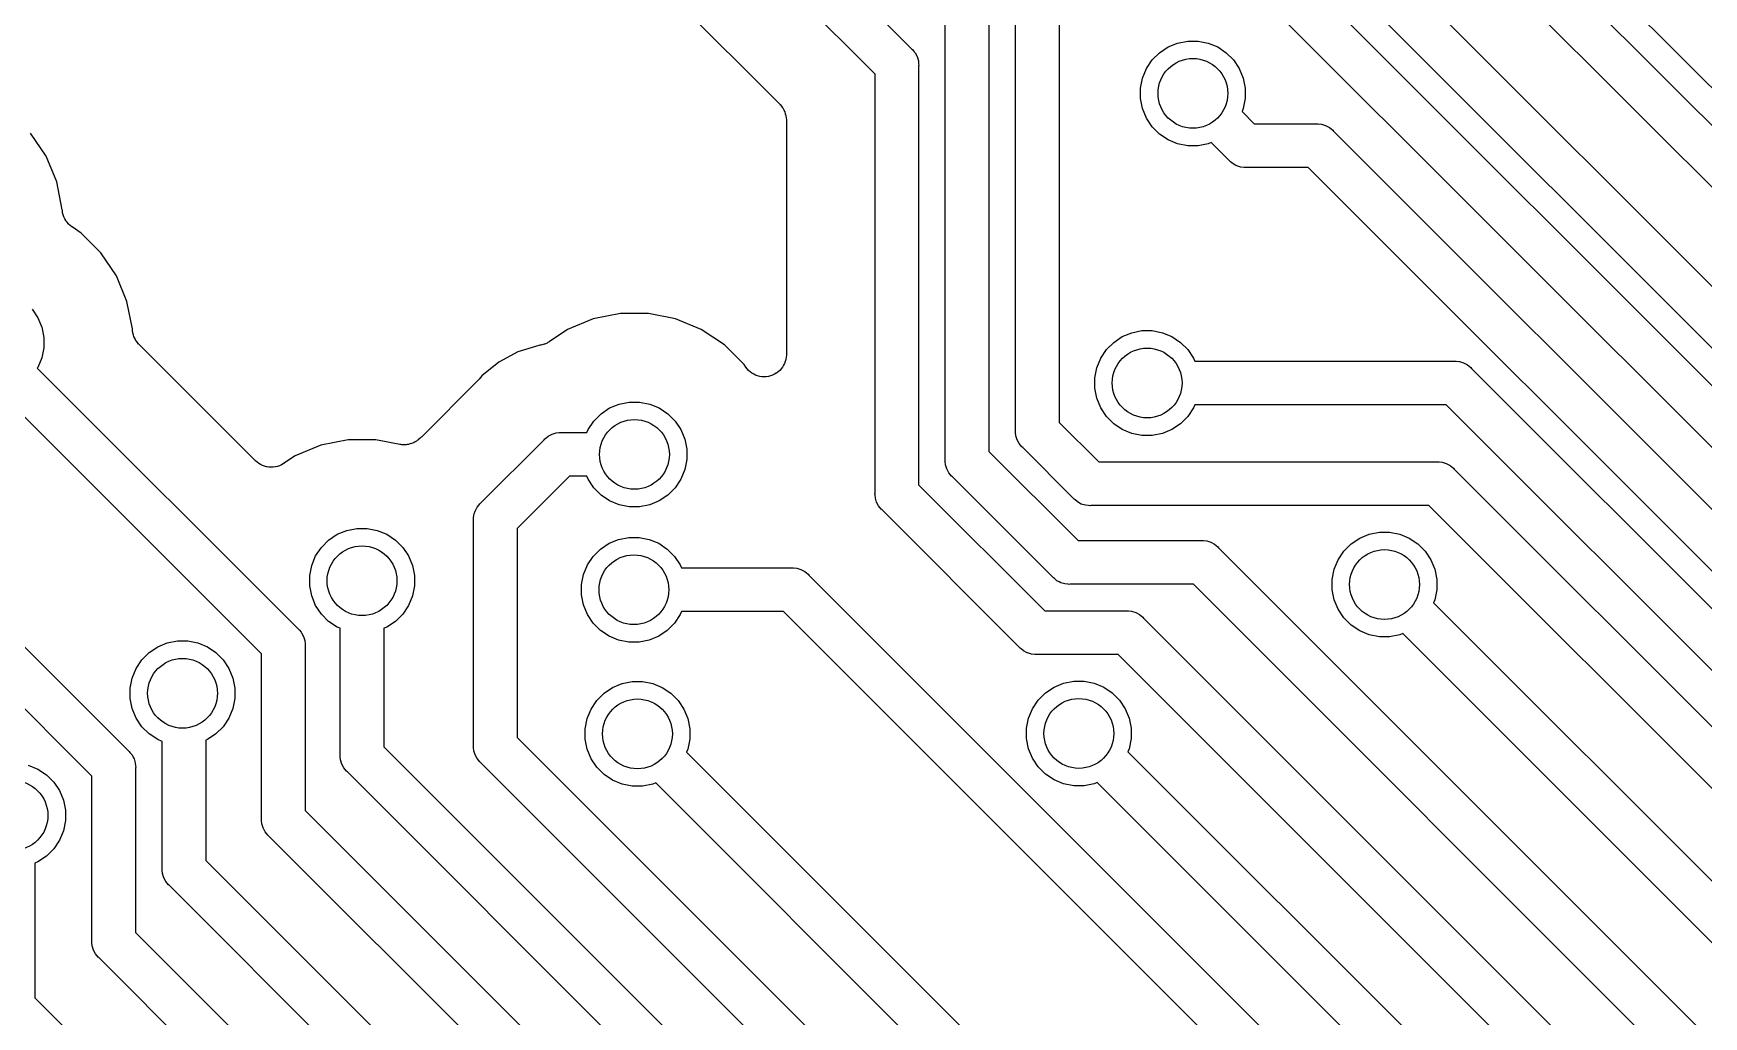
# Model space of a CAD drawing. Extents: x 3.61 to 7.55, y -5.8 to -3.38.
# Drawn here: x 6.0415 to 6.4182, y -4.6084 to -4.3866 of the extents above; entities that cross this region are included whole.
import ezdxf

# ---------------------------------------------------------------- set-up
doc = ezdxf.new("R2010")
doc.units = 0
doc.header["$MEASUREMENT"] = 0
doc.layers.add('BLACK', color=7, linetype='CONTINUOUS')

msp = doc.modelspace()

# ---------------------------------------------------------------- linework, layer by layer
at = {"layer": 'BLACK', "linetype": 'CONTINUOUS'}
for p, q in [((6.26299, -4.47613), (6.26299, -4.3032)), ((6.27283, -4.305), (6.27283, -4.47433)), ((6.31547, -4.33906), (6.58978, -4.61337)), ((6.58601, -4.62353), (6.30978, -4.34729)), ((6.20005, -4.35058), (6.23953, -4.39005)), ((6.2313, -4.39574), (6.19309, -4.35753)), ((6.32122, -4.36722), (6.59343, -4.63943)), ((6.37941, -4.36673), (6.52351, -4.51083)), ((6.25698, -4.37614), (6.25698, -4.48089)), ((6.58774, -4.64766), (6.31558, -4.37551)), ((6.51783, -4.51906), (6.37245, -4.37369)), ((6.18654, -4.37927), (6.20983, -4.40256)), ((6.24714, -4.48269), (6.24714, -4.37794)), ((6.52439, -4.50321), (6.39916, -4.37798)), ((6.23953, -4.39005), (6.23972, -4.3902)), ((6.23972, -4.3902), (6.23987, -4.39039)), ((6.23987, -4.39039), (6.23987, -4.39039)), ((6.23987, -4.39039), (6.24015, -4.39074)), ((6.24015, -4.39074), (6.24033, -4.39095)), ((6.24033, -4.39095), (6.24079, -4.39181)), ((6.24079, -4.39181), (6.24107, -4.39274)), ((6.29381, -4.39256), (6.29546, -4.39092)), ((6.29546, -4.39092), (6.29739, -4.38963)), ((6.29739, -4.38963), (6.29954, -4.38874)), ((6.29954, -4.38874), (6.30182, -4.38828)), ((6.30182, -4.38828), (6.30415, -4.38828)), ((6.30415, -4.38828), (6.30643, -4.38874)), ((6.30643, -4.38874), (6.30858, -4.38963)), ((6.30858, -4.38963), (6.31052, -4.39092)), ((6.31052, -4.39092), (6.31216, -4.39256)), ((6.24107, -4.39274), (6.24114, -4.39346)), ((6.24114, -4.39346), (6.24114, -4.39346)), ((6.24114, -4.39346), (6.24117, -4.3937)), ((6.24117, -4.3937), (6.24114, -4.39394)), ((6.24114, -4.39394), (6.24114, -4.48839)), ((6.29163, -4.39665), (6.29252, -4.3945)), ((6.29252, -4.3945), (6.29381, -4.39256)), ((6.31216, -4.39256), (6.31345, -4.3945)), ((6.31345, -4.3945), (6.31434, -4.39665)), ((6.2313, -4.49019), (6.2313, -4.39574)), ((6.29118, -4.39893), (6.29163, -4.39665)), ((6.29118, -4.40126), (6.29118, -4.39893)), ((6.31434, -4.39665), (6.3148, -4.39893)), ((6.3148, -4.39893), (6.3148, -4.40126)), ((6.20983, -4.40256), (6.20985, -4.40257)), ((6.20985, -4.40257), (6.20985, -4.40257)), ((6.20985, -4.40257), (6.20985, -4.40257)), ((6.20985, -4.40257), (6.20988, -4.40261)), ((6.20988, -4.40261), (6.21017, -4.40297)), ((6.21017, -4.40297), (6.21046, -4.40333)), ((6.29163, -4.40354), (6.29118, -4.40126)), ((6.3148, -4.40126), (6.31434, -4.40354)), ((6.21046, -4.40333), (6.21048, -4.40335)), ((6.21048, -4.40335), (6.21049, -4.40337)), ((6.21049, -4.40337), (6.21071, -4.40378)), ((6.21071, -4.40378), (6.21092, -4.40419)), ((6.21092, -4.40419), (6.21093, -4.40421)), ((6.21093, -4.40421), (6.21094, -4.40424)), ((6.21094, -4.40424), (6.21107, -4.40468)), ((6.21107, -4.40468), (6.2112, -4.40512)), ((6.2112, -4.40512), (6.21121, -4.40515)), ((6.21121, -4.40515), (6.21121, -4.40517)), ((6.21121, -4.40517), (6.21125, -4.40563)), ((6.21125, -4.40563), (6.2113, -4.40609)), ((6.2113, -4.40609), (6.2113, -4.45906)), ((6.29252, -4.40569), (6.29163, -4.40354)), ((6.29381, -4.40762), (6.29252, -4.40569)), ((6.31434, -4.40354), (6.31407, -4.40421)), ((6.31407, -4.40421), (6.31684, -4.40698)), ((6.31684, -4.40698), (6.33077, -4.40698)), ((6.33077, -4.40698), (6.33101, -4.40696)), ((6.33101, -4.40696), (6.33125, -4.40698)), ((6.33125, -4.40698), (6.33125, -4.40698)), ((6.33125, -4.40698), (6.33198, -4.40705)), ((6.04435, -4.41427), (6.04087, -4.40906)), ((6.29546, -4.40927), (6.29381, -4.40762)), ((6.29739, -4.41056), (6.29546, -4.40927)), ((6.29954, -4.41145), (6.29739, -4.41056)), ((6.33198, -4.40705), (6.3329, -4.40734)), ((6.3329, -4.40734), (6.33376, -4.40779)), ((6.33376, -4.40779), (6.33451, -4.40841)), ((6.33451, -4.40841), (6.33466, -4.4086)), ((6.33466, -4.4086), (6.58134, -4.65528)), ((6.04675, -4.42006), (6.04435, -4.41427)), ((6.30182, -4.4119), (6.29954, -4.41145)), ((6.30415, -4.4119), (6.30182, -4.4119)), ((6.30643, -4.41145), (6.30415, -4.4119)), ((6.30711, -4.41117), (6.30643, -4.41145)), ((6.31115, -4.41521), (6.30711, -4.41117)), ((6.3113, -4.4154), (6.31115, -4.41521)), ((6.31149, -4.41555), (6.3113, -4.4154)), ((6.31205, -4.41602), (6.31149, -4.41555)), ((6.3127, -4.41636), (6.31205, -4.41602)), ((6.31291, -4.41647), (6.3127, -4.41636)), ((6.31383, -4.41675), (6.31291, -4.41647)), ((6.31456, -4.41683), (6.31383, -4.41675)), ((6.3148, -4.41685), (6.31456, -4.41683)), ((6.31456, -4.41683), (6.31456, -4.41683)), ((6.31504, -4.41683), (6.3148, -4.41685)), ((6.32897, -4.41683), (6.31504, -4.41683)), ((6.57565, -4.66351), (6.32897, -4.41683)), ((6.048, -4.42636), (6.04675, -4.42006)), ((6.04802, -4.42652), (6.048, -4.42636)), ((6.04806, -4.42698), (6.04802, -4.42652)), ((6.04807, -4.427), (6.04806, -4.42698)), ((6.04807, -4.42703), (6.04807, -4.427)), ((6.0482, -4.42747), (6.04807, -4.42703)), ((6.04833, -4.42792), (6.0482, -4.42747)), ((6.04834, -4.42794), (6.04833, -4.42792)), ((6.04835, -4.42796), (6.04834, -4.42794)), ((6.04857, -4.42837), (6.04835, -4.42796)), ((6.04878, -4.42878), (6.04857, -4.42837)), ((6.0488, -4.4288), (6.04878, -4.42878)), ((6.04881, -4.42882), (6.0488, -4.4288)), ((6.0491, -4.42918), (6.04881, -4.42882)), ((6.04939, -4.42954), (6.0491, -4.42918)), ((6.04941, -4.42956), (6.04939, -4.42954)), ((6.04943, -4.42958), (6.04941, -4.42956)), ((6.04978, -4.42987), (6.04943, -4.42958)), ((6.05014, -4.43017), (6.04978, -4.42987)), ((6.05018, -4.4302), (6.05014, -4.43017)), ((6.0502, -4.43021), (6.05018, -4.4302)), ((6.05018, -4.4302), (6.05018, -4.4302)), ((6.05018, -4.4302), (6.05018, -4.4302)), ((6.05228, -4.43161), (6.0502, -4.43021)), ((6.05671, -4.43604), (6.05228, -4.43161)), ((6.0602, -4.44125), (6.05671, -4.43604)), ((6.06259, -4.44704), (6.0602, -4.44125)), ((6.06382, -4.4532), (6.06259, -4.44704)), ((6.04118, -4.44879), (6.04247, -4.45072)), ((6.04247, -4.45072), (6.04336, -4.45287)), ((6.16777, -4.45095), (6.16198, -4.45335)), ((6.17392, -4.44973), (6.16777, -4.45095)), ((6.18018, -4.44973), (6.17392, -4.44973)), ((6.18633, -4.45095), (6.18018, -4.44973)), ((6.19212, -4.45335), (6.18633, -4.45095)), ((6.04336, -4.45287), (6.04382, -4.45515)), ((6.04382, -4.45515), (6.04382, -4.45748)), ((6.06386, -4.45362), (6.06382, -4.4532)), ((6.0639, -4.45409), (6.06386, -4.45362)), ((6.06391, -4.45411), (6.0639, -4.45409)), ((6.06391, -4.45414), (6.06391, -4.45411)), ((6.06405, -4.45458), (6.06391, -4.45414)), ((6.06417, -4.45502), (6.06405, -4.45458)), ((6.06419, -4.45505), (6.06417, -4.45502)), ((6.06419, -4.45507), (6.06419, -4.45505)), ((6.06441, -4.45548), (6.06419, -4.45507)), ((6.06462, -4.45589), (6.06441, -4.45548)), ((6.06464, -4.45591), (6.06462, -4.45589)), ((6.06465, -4.45593), (6.06464, -4.45591)), ((6.06494, -4.45629), (6.06465, -4.45593)), ((6.16198, -4.45335), (6.15778, -4.45616)), ((6.19733, -4.45683), (6.19212, -4.45335)), ((6.28514, -4.45626), (6.28707, -4.45497)), ((6.28707, -4.45497), (6.28922, -4.45408)), ((6.28922, -4.45408), (6.2915, -4.45362)), ((6.2915, -4.45362), (6.29383, -4.45362)), ((6.29383, -4.45362), (6.29611, -4.45408)), ((6.29611, -4.45408), (6.29826, -4.45497)), ((6.29826, -4.45497), (6.30019, -4.45626)), ((6.04382, -4.45748), (6.04336, -4.45976)), ((6.06523, -4.45665), (6.06494, -4.45629)), ((6.06527, -4.45669), (6.06523, -4.45665)), ((6.06528, -4.4567), (6.06527, -4.45669)), ((6.06527, -4.45669), (6.06527, -4.45669)), ((6.06527, -4.45669), (6.06527, -4.45669)), ((6.09158, -4.483), (6.06528, -4.4567)), ((6.15076, -4.4584), (6.14643, -4.46072)), ((6.15546, -4.45698), (6.15076, -4.4584)), ((6.15549, -4.45697), (6.15546, -4.45698)), ((6.1557, -4.45693), (6.15549, -4.45697)), ((6.15591, -4.45691), (6.1557, -4.45693)), ((6.15618, -4.45684), (6.15591, -4.45691)), ((6.15645, -4.45678), (6.15618, -4.45684)), ((6.15665, -4.4567), (6.15645, -4.45678)), ((6.15685, -4.45664), (6.15665, -4.4567)), ((6.1571, -4.45652), (6.15685, -4.45664)), ((6.15735, -4.45641), (6.1571, -4.45652)), ((6.15753, -4.45629), (6.15735, -4.45641)), ((6.15772, -4.45619), (6.15753, -4.45629)), ((6.15778, -4.45616), (6.15772, -4.45619)), ((6.20176, -4.46126), (6.19733, -4.45683)), ((6.21124, -4.45961), (6.21119, -4.46008)), ((6.2113, -4.45913), (6.21124, -4.45961)), ((6.2113, -4.45906), (6.2113, -4.45911)), ((6.2113, -4.45911), (6.2113, -4.45911)), ((6.2113, -4.45911), (6.2113, -4.45911)), ((6.2113, -4.45911), (6.2113, -4.45913)), ((6.2822, -4.45984), (6.28349, -4.45791)), ((6.28349, -4.45791), (6.28514, -4.45626)), ((6.30019, -4.45626), (6.30184, -4.45791)), ((6.30184, -4.45791), (6.30313, -4.45984)), ((6.04247, -4.46191), (6.04237, -4.46207)), ((6.04237, -4.46207), (6.10117, -4.52088)), ((6.04336, -4.45976), (6.04247, -4.46191)), ((6.14643, -4.46072), (6.14264, -4.46383)), ((6.20214, -4.46183), (6.20176, -4.46126)), ((6.20245, -4.46221), (6.20214, -4.46183)), ((6.20275, -4.46258), (6.20245, -4.46221)), ((6.20276, -4.46258), (6.20275, -4.46258)), ((6.20276, -4.46259), (6.20276, -4.46258)), ((6.20313, -4.46289), (6.20276, -4.46259)), ((6.2035, -4.4632), (6.20313, -4.46289)), ((6.20351, -4.4632), (6.2035, -4.4632)), ((6.20351, -4.46321), (6.20351, -4.4632)), ((6.20394, -4.46344), (6.20351, -4.46321)), ((6.20436, -4.46367), (6.20394, -4.46344)), ((6.20861, -4.46346), (6.20818, -4.46369)), ((6.20904, -4.46324), (6.20861, -4.46346)), ((6.20905, -4.46323), (6.20904, -4.46324)), ((6.20904, -4.46324), (6.20904, -4.46324)), ((6.20942, -4.46293), (6.20905, -4.46323)), ((6.2098, -4.46263), (6.20942, -4.46293)), ((6.20981, -4.46262), (6.2098, -4.46262)), ((6.2098, -4.46262), (6.2098, -4.46263)), ((6.21011, -4.46225), (6.20981, -4.46262)), ((6.21042, -4.46188), (6.21011, -4.46225)), ((6.21043, -4.46187), (6.21042, -4.46188)), ((6.21066, -4.46144), (6.21043, -4.46187)), ((6.21043, -4.46187), (6.21043, -4.46187)), ((6.21089, -4.46103), (6.21066, -4.46144)), ((6.2109, -4.46102), (6.21089, -4.46103)), ((6.21104, -4.46056), (6.2109, -4.46101)), ((6.2109, -4.46101), (6.2109, -4.46102)), ((6.21119, -4.4601), (6.21104, -4.46056)), ((6.21119, -4.46008), (6.21119, -4.46009)), ((6.21119, -4.46009), (6.21119, -4.4601)), ((6.28085, -4.46427), (6.28131, -4.46199)), ((6.28131, -4.46199), (6.2822, -4.45984)), ((6.30313, -4.45984), (6.30341, -4.46051)), ((6.30341, -4.46051), (6.3619, -4.46051)), ((6.3619, -4.46051), (6.36214, -4.46049)), ((6.36214, -4.46049), (6.36238, -4.46051)), ((6.36238, -4.46051), (6.36238, -4.46051)), ((6.36238, -4.46051), (6.3631, -4.46058)), ((6.3631, -4.46058), (6.36403, -4.46087)), ((6.36403, -4.46087), (6.36488, -4.46132)), ((6.36488, -4.46132), (6.36563, -4.46194)), ((6.36563, -4.46194), (6.36579, -4.46213)), ((6.36579, -4.46213), (6.57752, -4.67386)), ((6.14168, -4.46495), (6.12909, -4.47755)), ((6.14182, -4.46479), (6.14168, -4.46495)), ((6.14197, -4.46464), (6.14182, -4.46479)), ((6.14201, -4.46459), (6.14197, -4.46464)), ((6.14264, -4.46383), (6.14201, -4.46459)), ((6.20437, -4.46367), (6.20436, -4.46367)), ((6.20483, -4.46381), (6.20437, -4.46367)), ((6.20437, -4.46367), (6.20437, -4.46367)), ((6.20529, -4.46395), (6.20483, -4.46381)), ((6.2053, -4.46395), (6.20529, -4.46395)), ((6.20531, -4.46396), (6.2053, -4.46395)), ((6.20578, -4.46401), (6.20531, -4.46396)), ((6.20626, -4.46406), (6.20578, -4.46401)), ((6.20627, -4.46406), (6.20626, -4.46406)), ((6.20628, -4.46406), (6.20627, -4.46406)), ((6.20676, -4.46401), (6.20628, -4.46406)), ((6.20724, -4.46397), (6.20676, -4.46401)), ((6.20725, -4.46396), (6.20724, -4.46397)), ((6.20724, -4.46397), (6.20724, -4.46397)), ((6.20772, -4.46383), (6.20725, -4.46396)), ((6.20817, -4.46369), (6.20772, -4.46383)), ((6.20818, -4.46369), (6.20817, -4.46369)), ((6.20818, -4.46369), (6.20818, -4.46369)), ((6.28085, -4.4666), (6.28085, -4.46427)), ((6.28131, -4.46888), (6.28085, -4.4666)), ((6.09294, -4.52656), (6.03428, -4.46791)), ((6.17145, -4.47107), (6.1736, -4.47018)), ((6.1736, -4.47018), (6.17589, -4.46973)), ((6.17589, -4.46973), (6.17821, -4.46973)), ((6.17821, -4.46973), (6.18049, -4.47018)), ((6.18049, -4.47018), (6.18264, -4.47107)), ((6.2822, -4.47103), (6.28131, -4.46888)), ((6.30341, -4.47036), (6.30313, -4.47103)), ((6.3601, -4.47036), (6.30341, -4.47036)), ((6.57335, -4.6836), (6.3601, -4.47036)), ((6.16658, -4.47594), (6.16787, -4.47401)), ((6.16787, -4.47401), (6.16952, -4.47236)), ((6.16952, -4.47236), (6.17145, -4.47107)), ((6.18264, -4.47107), (6.18458, -4.47236)), ((6.18458, -4.47236), (6.18622, -4.47401)), ((6.18622, -4.47401), (6.18752, -4.47594)), ((6.27283, -4.47433), (6.28174, -4.48325)), ((6.28349, -4.47296), (6.2822, -4.47103)), ((6.28514, -4.47461), (6.28349, -4.47296)), ((6.28707, -4.4759), (6.28514, -4.47461)), ((6.30019, -4.47461), (6.29826, -4.4759)), ((6.30184, -4.47296), (6.30019, -4.47461)), ((6.30313, -4.47103), (6.30184, -4.47296)), ((6.11248, -4.47823), (6.10633, -4.47945)), ((6.11874, -4.47823), (6.11248, -4.47823)), ((6.12412, -4.4793), (6.11874, -4.47823)), ((6.12803, -4.47842), (6.12786, -4.47856)), ((6.12821, -4.4783), (6.12803, -4.47842)), ((6.12827, -4.47826), (6.12821, -4.4783)), ((6.12872, -4.47788), (6.12827, -4.47826)), ((6.12887, -4.47773), (6.12872, -4.47788)), ((6.12904, -4.4776), (6.12887, -4.47773)), ((6.12909, -4.47755), (6.12904, -4.4776)), ((6.14236, -4.49256), (6.15669, -4.47823)), ((6.15669, -4.47823), (6.15685, -4.47804)), ((6.15685, -4.47804), (6.15704, -4.47789)), ((6.15704, -4.47789), (6.1576, -4.47743)), ((6.15704, -4.47789), (6.15704, -4.47789)), ((6.1576, -4.47743), (6.15845, -4.47697)), ((6.1576, -4.47743), (6.1576, -4.47743)), ((6.1576, -4.47743), (6.1576, -4.47743)), ((6.15845, -4.47697), (6.15938, -4.47669)), ((6.15938, -4.47669), (6.1601, -4.47662)), ((6.1601, -4.47662), (6.16035, -4.47659)), ((6.1601, -4.47662), (6.1601, -4.47662)), ((6.16035, -4.47659), (6.16059, -4.47662)), ((6.16059, -4.47662), (6.1663, -4.47662)), ((6.1663, -4.47662), (6.16658, -4.47594)), ((6.18752, -4.47594), (6.18841, -4.47809)), ((6.18841, -4.47809), (6.18886, -4.48037)), ((6.26296, -4.47637), (6.26299, -4.47613)), ((6.26299, -4.47661), (6.26296, -4.47637)), ((6.26306, -4.47733), (6.26299, -4.47661)), ((6.26299, -4.47661), (6.26299, -4.47661)), ((6.26334, -4.47826), (6.26306, -4.47733)), ((6.26379, -4.47911), (6.26334, -4.47826)), ((6.28922, -4.47679), (6.28707, -4.4759)), ((6.2915, -4.47725), (6.28922, -4.47679)), ((6.29383, -4.47725), (6.2915, -4.47725)), ((6.29611, -4.47679), (6.29383, -4.47725)), ((6.29826, -4.4759), (6.29611, -4.47679)), ((6.10054, -4.48185), (6.09789, -4.48362)), ((6.10633, -4.47945), (6.10054, -4.48185)), ((6.12434, -4.47932), (6.12412, -4.4793)), ((6.12455, -4.47936), (6.12434, -4.47932)), ((6.12482, -4.47937), (6.12455, -4.47936)), ((6.12509, -4.47939), (6.12482, -4.47937)), ((6.12531, -4.47937), (6.12509, -4.47939)), ((6.12553, -4.47937), (6.12531, -4.47937)), ((6.12579, -4.47932), (6.12553, -4.47937)), ((6.12606, -4.4793), (6.12579, -4.47932)), ((6.12627, -4.47923), (6.12606, -4.4793)), ((6.12649, -4.47919), (6.12627, -4.47923)), ((6.12674, -4.47909), (6.12649, -4.47919)), ((6.12699, -4.47902), (6.12674, -4.47909)), ((6.12719, -4.47891), (6.12699, -4.47902)), ((6.12739, -4.47883), (6.12719, -4.47891)), ((6.12762, -4.47869), (6.12739, -4.47883)), ((6.12786, -4.47856), (6.12762, -4.47869)), ((6.18886, -4.48037), (6.18886, -4.4827)), ((6.25698, -4.48089), (6.2771, -4.501)), ((6.26441, -4.47986), (6.26379, -4.47911)), ((6.2646, -4.48002), (6.26441, -4.47986)), ((6.27606, -4.49148), (6.2646, -4.48002)), ((6.09194, -4.48329), (6.09158, -4.483)), ((6.0923, -4.48359), (6.09194, -4.48329)), ((6.09232, -4.4836), (6.0923, -4.48359)), ((6.09233, -4.48362), (6.09232, -4.4836)), ((6.09274, -4.48384), (6.09233, -4.48362)), ((6.09315, -4.48406), (6.09274, -4.48384)), ((6.09317, -4.48407), (6.09315, -4.48406)), ((6.09319, -4.48408), (6.09317, -4.48407)), ((6.09364, -4.48421), (6.09319, -4.48408)), ((6.09409, -4.48435), (6.09364, -4.48421)), ((6.0941, -4.48436), (6.09409, -4.48435)), ((6.09412, -4.48436), (6.0941, -4.48436)), ((6.09459, -4.48441), (6.09412, -4.48436)), ((6.09506, -4.48446), (6.09459, -4.48441)), ((6.09508, -4.48446), (6.09506, -4.48446)), ((6.09509, -4.48446), (6.09508, -4.48446)), ((6.09556, -4.48442), (6.09509, -4.48446)), ((6.09603, -4.48438), (6.09556, -4.48442)), ((6.09605, -4.48437), (6.09603, -4.48438)), ((6.09607, -4.48437), (6.09605, -4.48437)), ((6.09651, -4.48424), (6.09607, -4.48437)), ((6.09697, -4.48411), (6.09651, -4.48424)), ((6.09698, -4.4841), (6.09697, -4.48411)), ((6.097, -4.48409), (6.09698, -4.4841)), ((6.09741, -4.48387), (6.097, -4.48409)), ((6.09783, -4.48366), (6.09741, -4.48387)), ((6.09786, -4.48364), (6.09783, -4.48366)), ((6.09787, -4.48363), (6.09786, -4.48364)), ((6.09786, -4.48364), (6.09786, -4.48364)), ((6.09789, -4.48362), (6.09787, -4.48363)), ((6.18841, -4.48498), (6.18752, -4.48713)), ((6.18886, -4.4827), (6.18841, -4.48498)), ((6.24712, -4.48293), (6.24714, -4.48269)), ((6.24714, -4.48317), (6.24712, -4.48293)), ((6.24721, -4.48389), (6.24714, -4.48317)), ((6.24714, -4.48317), (6.24714, -4.48317)), ((6.24749, -4.48482), (6.24721, -4.48389)), ((6.24795, -4.48568), (6.24749, -4.48482)), ((6.24857, -4.48643), (6.24795, -4.48568)), ((6.28174, -4.48325), (6.358, -4.48325)), ((6.358, -4.48325), (6.35825, -4.48322)), ((6.35825, -4.48322), (6.35849, -4.48325)), ((6.35849, -4.48325), (6.35849, -4.48325)), ((6.35849, -4.48325), (6.35921, -4.48332)), ((6.35921, -4.48332), (6.36014, -4.4836)), ((6.36014, -4.4836), (6.36099, -4.48406)), ((6.36099, -4.48406), (6.36174, -4.48467)), ((6.36174, -4.48467), (6.3619, -4.48486)), ((6.3619, -4.48486), (6.93933, -5.06229)), ((6.16238, -4.48646), (6.15059, -4.49825)), ((6.1663, -4.48646), (6.16238, -4.48646)), ((6.16658, -4.48713), (6.1663, -4.48646)), ((6.16787, -4.48907), (6.16658, -4.48713)), ((6.16952, -4.49071), (6.16787, -4.48907)), ((6.18622, -4.48907), (6.18458, -4.49071)), ((6.18752, -4.48713), (6.18622, -4.48907)), ((6.24114, -4.48839), (6.26959, -4.51685)), ((6.24875, -4.48658), (6.24857, -4.48643)), ((6.27141, -4.50923), (6.24875, -4.48658)), ((6.1411, -4.49432), (6.14156, -4.49347)), ((6.14156, -4.49347), (6.14202, -4.4929)), ((6.14202, -4.4929), (6.14217, -4.49272)), ((6.14202, -4.4929), (6.14202, -4.4929)), ((6.14217, -4.49272), (6.14236, -4.49256)), ((6.17145, -4.492), (6.16952, -4.49071)), ((6.1736, -4.49289), (6.17145, -4.492)), ((6.17589, -4.49335), (6.1736, -4.49289)), ((6.17821, -4.49335), (6.17589, -4.49335)), ((6.18049, -4.49289), (6.17821, -4.49335)), ((6.18264, -4.492), (6.18049, -4.49289)), ((6.18458, -4.49071), (6.18264, -4.492)), ((6.23128, -4.49043), (6.2313, -4.49019)), ((6.2313, -4.49067), (6.23128, -4.49043)), ((6.23137, -4.4914), (6.2313, -4.49067)), ((6.2313, -4.49067), (6.2313, -4.49067)), ((6.23165, -4.49232), (6.23137, -4.4914)), ((6.23211, -4.49318), (6.23165, -4.49232)), ((6.23272, -4.49393), (6.23211, -4.49318)), ((6.27621, -4.49166), (6.27606, -4.49148)), ((6.2764, -4.49182), (6.27621, -4.49166)), ((6.27686, -4.4922), (6.2764, -4.49182)), ((6.2764, -4.49182), (6.2764, -4.49182)), ((6.27696, -4.49228), (6.27686, -4.4922)), ((6.27781, -4.49274), (6.27696, -4.49228)), ((6.27874, -4.49302), (6.27781, -4.49274)), ((6.27946, -4.49309), (6.27874, -4.49302)), ((6.27947, -4.49309), (6.27946, -4.49309)), ((6.27971, -4.49311), (6.27947, -4.49309)), ((6.27995, -4.49309), (6.27971, -4.49311)), ((6.35621, -4.49309), (6.27995, -4.49309)), ((6.93364, -5.07052), (6.35621, -4.49309)), ((6.00927, -4.49477), (6.06293, -4.54843)), ((6.14072, -4.49621), (6.14075, -4.49596)), ((6.14075, -4.49645), (6.14072, -4.49621)), ((6.14075, -4.49596), (6.14082, -4.49525)), ((6.14075, -4.54719), (6.14075, -4.49645)), ((6.14082, -4.49525), (6.14092, -4.49492)), ((6.14092, -4.49492), (6.1411, -4.49432)), ((6.23291, -4.49408), (6.23272, -4.49393)), ((6.2639, -4.52508), (6.23291, -4.49408)), ((6.0547, -4.55412), (6.00104, -4.50046)), ((6.10644, -4.50251), (6.10808, -4.50086)), ((6.10808, -4.50086), (6.11001, -4.49957)), ((6.11001, -4.49957), (6.11216, -4.49868)), ((6.11216, -4.49868), (6.11445, -4.49823)), ((6.11445, -4.49823), (6.11677, -4.49823)), ((6.11677, -4.49823), (6.11905, -4.49868)), ((6.11905, -4.49868), (6.1212, -4.49957)), ((6.1212, -4.49957), (6.12314, -4.50086)), ((6.12314, -4.50086), (6.12478, -4.50251)), ((6.15059, -4.49825), (6.15059, -4.54539)), ((6.17132, -4.5016), (6.17347, -4.50071)), ((6.17347, -4.50071), (6.17575, -4.50026)), ((6.17575, -4.50026), (6.17808, -4.50026)), ((6.17808, -4.50026), (6.18036, -4.50071)), ((6.18036, -4.50071), (6.18251, -4.5016)), ((6.2771, -4.501), (6.3049, -4.501)), ((6.3049, -4.501), (6.30514, -4.50098)), ((6.30514, -4.50098), (6.30538, -4.501)), ((6.30538, -4.501), (6.30538, -4.501)), ((6.30538, -4.501), (6.3061, -4.50107)), ((6.3061, -4.50107), (6.30703, -4.50136)), ((6.33867, -4.50173), (6.3406, -4.50043)), ((6.3406, -4.50043), (6.34275, -4.49954)), ((6.34275, -4.49954), (6.34504, -4.49909)), ((6.34504, -4.49909), (6.34736, -4.49909)), ((6.34736, -4.49909), (6.34964, -4.49954)), ((6.34964, -4.49954), (6.35179, -4.50043)), ((6.35179, -4.50043), (6.35373, -4.50173)), ((6.10425, -4.50659), (6.10514, -4.50444)), ((6.10514, -4.50444), (6.10644, -4.50251)), ((6.12478, -4.50251), (6.12608, -4.50444)), ((6.12608, -4.50444), (6.12697, -4.50659)), ((6.16645, -4.50647), (6.16774, -4.50454)), ((6.16774, -4.50454), (6.16939, -4.50289)), ((6.16939, -4.50289), (6.17132, -4.5016)), ((6.18251, -4.5016), (6.18445, -4.50289)), ((6.18445, -4.50289), (6.18609, -4.50454)), ((6.18609, -4.50454), (6.18738, -4.50647)), ((6.30703, -4.50136), (6.30788, -4.50181)), ((6.30788, -4.50181), (6.30863, -4.50243)), ((6.30863, -4.50243), (6.30879, -4.50262)), ((6.30879, -4.50262), (6.63761, -4.83144)), ((6.33573, -4.50531), (6.33702, -4.50337)), ((6.33702, -4.50337), (6.33867, -4.50173)), ((6.35373, -4.50173), (6.35537, -4.50337)), ((6.35537, -4.50337), (6.35667, -4.50531)), ((6.1038, -4.50887), (6.10425, -4.50659)), ((6.12697, -4.50659), (6.12742, -4.50887)), ((6.16511, -4.5109), (6.16556, -4.50862)), ((6.16556, -4.50862), (6.16645, -4.50647)), ((6.18738, -4.50647), (6.18766, -4.50715)), ((6.18766, -4.50715), (6.21245, -4.50715)), ((6.21245, -4.50715), (6.21269, -4.50712)), ((6.21269, -4.50712), (6.21293, -4.50715)), ((6.21293, -4.50715), (6.21293, -4.50715)), ((6.21293, -4.50715), (6.21366, -4.50722)), ((6.21366, -4.50722), (6.21458, -4.5075)), ((6.21458, -4.5075), (6.21544, -4.50796)), ((6.21544, -4.50796), (6.21619, -4.50857)), ((6.21619, -4.50857), (6.21634, -4.50876)), ((6.33439, -4.50974), (6.33484, -4.50745)), ((6.33484, -4.50745), (6.33573, -4.50531)), ((6.35667, -4.50531), (6.35756, -4.50745)), ((6.35756, -4.50745), (6.35801, -4.50974)), ((6.1038, -4.5112), (6.1038, -4.50887)), ((6.10425, -4.51348), (6.1038, -4.5112)), ((6.12742, -4.5112), (6.12697, -4.51348)), ((6.12742, -4.50887), (6.12742, -4.5112)), ((6.16511, -4.51323), (6.16511, -4.5109)), ((6.21634, -4.50876), (6.36785, -4.66026)), ((6.27156, -4.50942), (6.27141, -4.50923)), ((6.27175, -4.50957), (6.27156, -4.50942)), ((6.27231, -4.51004), (6.27175, -4.50957)), ((6.2728, -4.5103), (6.27231, -4.51004)), ((6.27317, -4.51049), (6.2728, -4.5103)), ((6.27409, -4.51077), (6.27317, -4.51049)), ((6.27482, -4.51085), (6.27409, -4.51077)), ((6.27506, -4.51087), (6.27482, -4.51085)), ((6.27482, -4.51085), (6.27482, -4.51085)), ((6.2753, -4.51085), (6.27506, -4.51087)), ((6.3031, -4.51085), (6.2753, -4.51085)), ((6.63065, -4.8384), (6.3031, -4.51085)), ((6.33439, -4.51206), (6.33439, -4.50974)), ((6.33484, -4.51434), (6.33439, -4.51206)), ((6.35801, -4.51206), (6.35756, -4.51434)), ((6.35801, -4.50974), (6.35801, -4.51206)), ((6.10514, -4.51563), (6.10425, -4.51348)), ((6.10644, -4.51757), (6.10514, -4.51563)), ((6.12608, -4.51563), (6.12478, -4.51757)), ((6.12697, -4.51348), (6.12608, -4.51563)), ((6.16556, -4.51551), (6.16511, -4.51323)), ((6.16645, -4.51766), (6.16556, -4.51551)), ((6.33573, -4.51649), (6.33484, -4.51434)), ((6.35756, -4.51434), (6.35728, -4.51502)), ((6.35728, -4.51502), (6.63808, -4.79582)), ((6.10808, -4.51921), (6.10644, -4.51757)), ((6.11001, -4.5205), (6.10808, -4.51921)), ((6.12314, -4.51921), (6.1212, -4.5205)), ((6.12478, -4.51757), (6.12314, -4.51921)), ((6.16774, -4.5196), (6.16645, -4.51766)), ((6.16939, -4.52124), (6.16774, -4.5196)), ((6.18609, -4.5196), (6.18445, -4.52124)), ((6.18738, -4.51766), (6.18609, -4.5196)), ((6.18766, -4.51699), (6.18738, -4.51766)), ((6.21065, -4.51699), (6.18766, -4.51699)), ((6.36089, -4.66722), (6.21065, -4.51699)), ((6.26959, -4.51685), (6.28794, -4.51685)), ((6.28794, -4.51685), (6.28819, -4.51682)), ((6.28819, -4.51682), (6.28843, -4.51685)), ((6.28843, -4.51685), (6.28843, -4.51685)), ((6.28843, -4.51685), (6.28915, -4.51692)), ((6.28915, -4.51692), (6.29008, -4.5172)), ((6.29008, -4.5172), (6.29093, -4.51766)), ((6.29093, -4.51766), (6.29168, -4.51827)), ((6.29168, -4.51827), (6.29184, -4.51846)), ((6.29184, -4.51846), (6.88657, -5.11319)), ((6.33702, -4.51843), (6.33573, -4.51649)), ((6.33867, -4.52007), (6.33702, -4.51843)), ((6.07168, -4.52408), (6.07397, -4.52363)), ((6.07397, -4.52363), (6.07629, -4.52363)), ((6.07629, -4.52363), (6.07858, -4.52408)), ((6.10117, -4.52088), (6.10136, -4.52103)), ((6.10136, -4.52103), (6.10151, -4.52122)), ((6.10151, -4.52122), (6.10151, -4.52122)), ((6.10151, -4.52122), (6.10188, -4.52166)), ((6.10188, -4.52166), (6.10197, -4.52178)), ((6.10197, -4.52178), (6.10243, -4.52263)), ((6.10243, -4.52263), (6.10271, -4.52356)), ((6.10271, -4.52356), (6.10278, -4.52428)), ((6.11069, -4.52078), (6.11001, -4.5205)), ((6.11069, -4.54928), (6.11069, -4.52078)), ((6.1212, -4.5205), (6.12053, -4.52078)), ((6.12053, -4.52078), (6.12053, -4.54748)), ((6.17132, -4.52253), (6.16939, -4.52124)), ((6.17347, -4.52342), (6.17132, -4.52253)), ((6.17575, -4.52388), (6.17347, -4.52342)), ((6.18036, -4.52342), (6.17808, -4.52388)), ((6.18251, -4.52253), (6.18036, -4.52342)), ((6.18445, -4.52124), (6.18251, -4.52253)), ((6.3406, -4.52137), (6.33867, -4.52007)), ((6.34275, -4.52226), (6.3406, -4.52137)), ((6.34504, -4.52271), (6.34275, -4.52226)), ((6.34736, -4.52271), (6.34504, -4.52271)), ((6.34964, -4.52226), (6.34736, -4.52271)), ((6.35032, -4.52198), (6.34964, -4.52226)), ((6.63085, -4.80251), (6.35032, -4.52198)), ((6.06596, -4.52791), (6.0676, -4.52626)), ((6.0676, -4.52626), (6.06954, -4.52497)), ((6.06954, -4.52497), (6.07168, -4.52408)), ((6.07858, -4.52408), (6.08072, -4.52497)), ((6.08072, -4.52497), (6.08266, -4.52626)), ((6.08266, -4.52626), (6.0843, -4.52791)), ((6.09294, -4.56368), (6.09294, -4.52656)), ((6.10278, -4.52428), (6.10278, -4.52429)), ((6.10278, -4.52429), (6.10281, -4.52453)), ((6.10281, -4.52453), (6.10278, -4.52477)), ((6.10278, -4.52477), (6.10278, -4.56188)), ((6.17808, -4.52388), (6.17575, -4.52388)), ((6.26406, -4.52526), (6.2639, -4.52508)), ((6.26425, -4.52542), (6.26406, -4.52526)), ((6.26481, -4.52588), (6.26425, -4.52542)), ((6.26558, -4.52629), (6.26481, -4.52588)), ((6.26566, -4.52634), (6.26558, -4.52629)), ((6.26659, -4.52662), (6.26566, -4.52634)), ((6.26731, -4.52669), (6.26659, -4.52662)), ((6.26756, -4.52671), (6.26731, -4.52669)), ((6.26731, -4.52669), (6.26731, -4.52669)), ((6.2678, -4.52669), (6.26756, -4.52671)), ((6.28615, -4.52669), (6.2678, -4.52669)), ((6.88088, -5.12142), (6.28615, -4.52669)), ((6.06377, -4.53199), (6.06466, -4.52984)), ((6.06466, -4.52984), (6.06596, -4.52791)), ((6.0843, -4.52791), (6.0856, -4.52984)), ((6.0856, -4.52984), (6.08649, -4.53199)), ((6.06332, -4.53427), (6.06377, -4.53199)), ((6.06332, -4.5366), (6.06332, -4.53427)), ((6.08649, -4.53199), (6.08694, -4.53427)), ((6.08694, -4.53427), (6.08694, -4.5366)), ((6.17019, -4.53542), (6.17213, -4.53412)), ((6.17213, -4.53412), (6.17428, -4.53323)), ((6.17428, -4.53323), (6.17656, -4.53278)), ((6.17656, -4.53278), (6.17888, -4.53278)), ((6.17888, -4.53278), (6.18117, -4.53323)), ((6.18117, -4.53323), (6.18332, -4.53412)), ((6.18332, -4.53412), (6.18525, -4.53542)), ((6.26975, -4.53533), (6.27168, -4.53403)), ((6.27168, -4.53403), (6.27383, -4.53314)), ((6.27383, -4.53314), (6.27611, -4.53269)), ((6.27611, -4.53269), (6.27844, -4.53269)), ((6.27844, -4.53269), (6.28072, -4.53314)), ((6.28072, -4.53314), (6.28287, -4.53403)), ((6.28287, -4.53403), (6.2848, -4.53533)), ((6.06377, -4.53888), (6.06332, -4.5366)), ((6.08694, -4.5366), (6.08649, -4.53888)), ((6.16725, -4.539), (6.16855, -4.53706)), ((6.16855, -4.53706), (6.17019, -4.53542)), ((6.18525, -4.53542), (6.1869, -4.53706)), ((6.1869, -4.53706), (6.18819, -4.539)), ((6.26681, -4.53891), (6.2681, -4.53697)), ((6.2681, -4.53697), (6.26975, -4.53533)), ((6.2848, -4.53533), (6.28645, -4.53697)), ((6.28645, -4.53697), (6.28774, -4.53891)), ((6.06466, -4.54103), (6.06377, -4.53888)), ((6.06596, -4.54297), (6.06466, -4.54103)), ((6.0856, -4.54103), (6.0843, -4.54297)), ((6.08649, -4.53888), (6.0856, -4.54103)), ((6.16591, -4.54343), (6.16636, -4.54115)), ((6.16636, -4.54115), (6.16725, -4.539)), ((6.18819, -4.539), (6.18908, -4.54115)), ((6.18908, -4.54115), (6.18953, -4.54343)), ((6.26546, -4.54334), (6.26592, -4.54105)), ((6.26592, -4.54105), (6.26681, -4.53891)), ((6.28774, -4.53891), (6.28863, -4.54105)), ((6.28863, -4.54105), (6.28909, -4.54334)), ((6.0676, -4.54461), (6.06596, -4.54297)), ((6.06954, -4.5459), (6.0676, -4.54461)), ((6.07055, -4.54632), (6.06954, -4.5459)), ((6.07055, -4.57493), (6.07055, -4.54632)), ((6.08072, -4.5459), (6.08039, -4.54604)), ((6.08039, -4.54604), (6.08039, -4.57313)), ((6.08266, -4.54461), (6.08072, -4.5459)), ((6.0843, -4.54297), (6.08266, -4.54461)), ((6.15059, -4.54539), (6.39146, -4.78626)), ((6.16591, -4.54575), (6.16591, -4.54343)), ((6.16636, -4.54804), (6.16591, -4.54575)), ((6.18953, -4.54575), (6.18908, -4.54804)), ((6.18953, -4.54343), (6.18953, -4.54575)), ((6.26546, -4.54566), (6.26546, -4.54334)), ((6.26592, -4.54794), (6.26546, -4.54566)), ((6.28909, -4.54566), (6.28863, -4.54794)), ((6.28909, -4.54334), (6.28909, -4.54566)), ((6.06293, -4.54843), (6.06312, -4.54858)), ((6.06312, -4.54858), (6.06327, -4.54877)), ((6.06327, -4.54877), (6.06327, -4.54877)), ((6.06327, -4.54877), (6.06374, -4.54933)), ((6.06374, -4.54933), (6.06408, -4.54998)), ((6.06408, -4.54998), (6.06419, -4.55019)), ((6.11066, -4.54952), (6.11069, -4.54928)), ((6.11069, -4.54976), (6.11066, -4.54952)), ((6.11076, -4.55048), (6.11069, -4.54976)), ((6.11069, -4.54976), (6.11069, -4.54976)), ((6.12053, -4.54748), (6.33404, -4.761)), ((6.14072, -4.54743), (6.14075, -4.54719)), ((6.14075, -4.54767), (6.14072, -4.54743)), ((6.14082, -4.5484), (6.14075, -4.54767)), ((6.14075, -4.54767), (6.14075, -4.54767)), ((6.1411, -4.54932), (6.14082, -4.5484)), ((6.14156, -4.55018), (6.1411, -4.54932)), ((6.16725, -4.55019), (6.16636, -4.54804)), ((6.18908, -4.54804), (6.1888, -4.54871)), ((6.1888, -4.54871), (6.57804, -4.93795)), ((6.26681, -4.55009), (6.26592, -4.54794)), ((6.2681, -4.55203), (6.26681, -4.55009)), ((6.28863, -4.54794), (6.28835, -4.54862)), ((6.28835, -4.54862), (6.65361, -4.91387)), ((6.04034, -4.55163), (6.04249, -4.55253)), ((6.04249, -4.55253), (6.04442, -4.55382)), ((6.04442, -4.55382), (6.04607, -4.55546)), ((6.06419, -4.55019), (6.06447, -4.55112)), ((6.06447, -4.55112), (6.06455, -4.55184)), ((6.06455, -4.55184), (6.06455, -4.55184)), ((6.06455, -4.55184), (6.06457, -4.55208)), ((6.06457, -4.55208), (6.06455, -4.55232)), ((6.06455, -4.55232), (6.06455, -4.58944)), ((6.11104, -4.55141), (6.11076, -4.55048)), ((6.1115, -4.55227), (6.11104, -4.55141)), ((6.11211, -4.55302), (6.1115, -4.55227)), ((6.1123, -4.55317), (6.11211, -4.55302)), ((6.32708, -4.76795), (6.1123, -4.55317)), ((6.14217, -4.55093), (6.14156, -4.55018)), ((6.14236, -4.55108), (6.14217, -4.55093)), ((6.3845, -4.79322), (6.14236, -4.55108)), ((6.16855, -4.55212), (6.16725, -4.55019)), ((6.17019, -4.55377), (6.16855, -4.55212)), ((6.17213, -4.55506), (6.17019, -4.55377)), ((6.26975, -4.55367), (6.2681, -4.55203)), ((6.27168, -4.55497), (6.26975, -4.55367)), ((6.04607, -4.55546), (6.04736, -4.5574)), ((6.04736, -4.5574), (6.04825, -4.55955)), ((6.0547, -4.59124), (6.0547, -4.55412)), ((6.17428, -4.55595), (6.17213, -4.55506)), ((6.17656, -4.5564), (6.17428, -4.55595)), ((6.17888, -4.5564), (6.17656, -4.5564)), ((6.18117, -4.55595), (6.17888, -4.5564)), ((6.18184, -4.55567), (6.18117, -4.55595)), ((6.57139, -4.94522), (6.18184, -4.55567)), ((6.27383, -4.55586), (6.27168, -4.55497)), ((6.27611, -4.55631), (6.27383, -4.55586)), ((6.27844, -4.55631), (6.27611, -4.55631)), ((6.28072, -4.55586), (6.27844, -4.55631)), ((6.28139, -4.55558), (6.28072, -4.55586)), ((6.64665, -4.92083), (6.28139, -4.55558)), ((6.04825, -4.55955), (6.0487, -4.56183)), ((6.0487, -4.56416), (6.04825, -4.56644)), ((6.0487, -4.56183), (6.0487, -4.56416)), ((6.09292, -4.56392), (6.09294, -4.56368)), ((6.09294, -4.56416), (6.09292, -4.56392)), ((6.09301, -4.56489), (6.09294, -4.56416)), ((6.09294, -4.56416), (6.09294, -4.56416)), ((6.09329, -4.56581), (6.09301, -4.56489)), ((6.10278, -4.56188), (6.78106, -5.24016)), ((6.04736, -4.56859), (6.04607, -4.57052)), ((6.04825, -4.56644), (6.04736, -4.56859)), ((6.09375, -4.56667), (6.09329, -4.56581)), ((6.09437, -4.56742), (6.09375, -4.56667)), ((6.09455, -4.56757), (6.09437, -4.56742)), ((6.76772, -5.24074), (6.09455, -4.56757)), ((6.04442, -4.57217), (6.04249, -4.57346)), ((6.04607, -4.57052), (6.04442, -4.57217)), ((6.04249, -4.57346), (6.04181, -4.57374)), ((6.04181, -4.57374), (6.04181, -4.60413)), ((6.07052, -4.57517), (6.07055, -4.57493)), ((6.07055, -4.57541), (6.07052, -4.57517)), ((6.07062, -4.57613), (6.07055, -4.57541)), ((6.07055, -4.57541), (6.07055, -4.57541)), ((6.0709, -4.57706), (6.07062, -4.57613)), ((6.08039, -4.57313), (6.26903, -4.76177)), ((6.07136, -4.57792), (6.0709, -4.57706)), ((6.07197, -4.57867), (6.07136, -4.57792)), ((6.07216, -4.57882), (6.07197, -4.57867)), ((6.26207, -4.76873), (6.07216, -4.57882)), ((6.05468, -4.59148), (6.0547, -4.59124)), ((6.0547, -4.59172), (6.05468, -4.59148)), ((6.06455, -4.58944), (6.68441, -5.2093)), ((6.05477, -4.59244), (6.0547, -4.59172)), ((6.0547, -4.59172), (6.0547, -4.59172)), ((6.05506, -4.59337), (6.05477, -4.59244)), ((6.05551, -4.59422), (6.05506, -4.59337)), ((6.05613, -4.59497), (6.05551, -4.59422)), ((6.05631, -4.59513), (6.05613, -4.59497)), ((6.67618, -5.21499), (6.05631, -4.59513)), ((6.04181, -4.60413), (6.18284, -4.74515))]:
    msp.add_line(p, q, dxfattribs=at)
at = {"layer": 'BLACK'}
for centre in [(6.30299, -4.40009), (6.29266, -4.46543), (6.17705, -4.48154), (6.11561, -4.51004), (6.17692, -4.51207), (6.3462, -4.5109), (6.07513, -4.53544), (6.17772, -4.54459), (6.27727, -4.5445), (6.03689, -4.56299)]:
    msp.add_circle(centre, 0.00787, dxfattribs=at)

doc.saveas('drawing.dxf')
